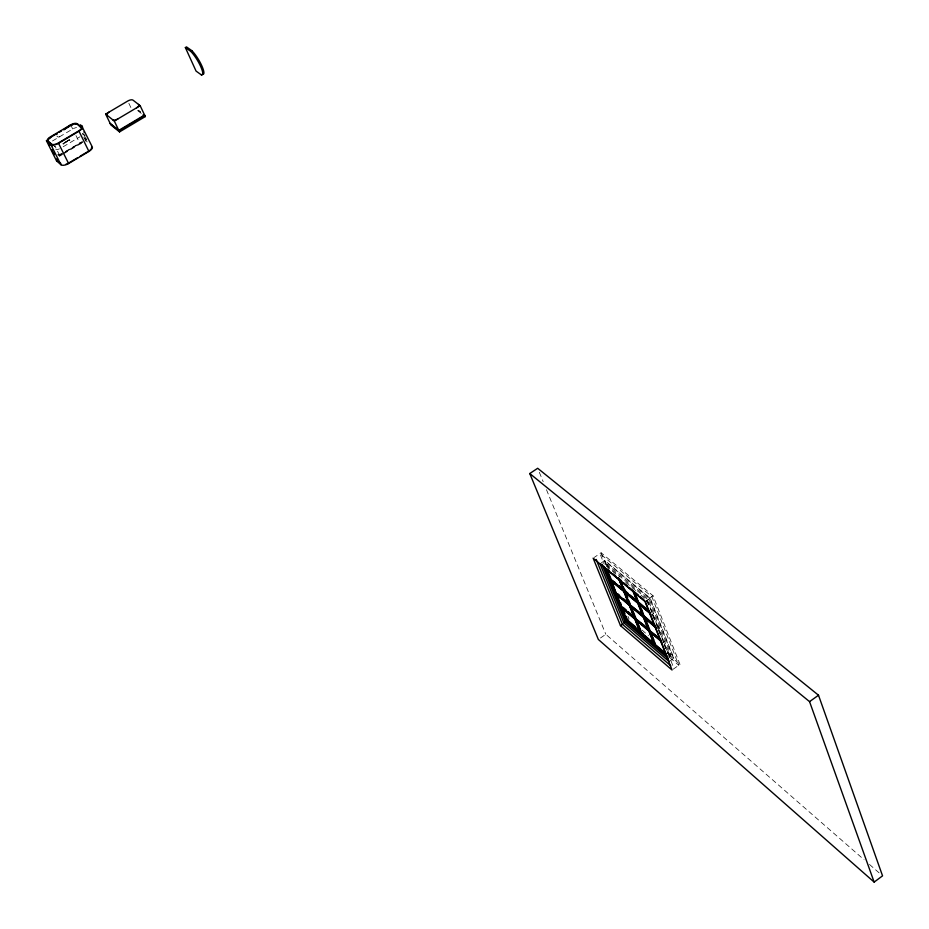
<?xml version="1.0" encoding="UTF-8"?>
<svg xmlns="http://www.w3.org/2000/svg" width="929" height="929" viewBox="0 0 929 929"><rect width="100%" height="100%" fill="white"/><g stroke="black" fill="none" stroke-linecap="round" stroke-linejoin="round"><path stroke-width="0.7" stroke-dasharray="4.64 3.48" d="M63.114 143.902C63.88 141.742 71.73 140.14 69.129 139.814L65.506 141.951M669.054 661.564L673.815 658.231L650.219 598.23L604.779 560.501L601.365 562.823M673.177 669.205L679.993 664.444L653.064 595.779L601.098 552.767L594.281 557.4M668.973 656.35L671.098 654.875L649.174 599.193L606.997 564.124L603.815 566.284M657.302 628.585L658.905 627.47L656.78 625.681M662.772 642.438L664.374 641.335M651.786 614.603L653.401 613.488M652.448 614.87L652.936 614.545L658.22 627.946M653.064 595.779L646.956 599.983L674.024 668.613M645.353 601.574L650.219 598.23M645.934 601.423L649.174 599.193M600.482 637.991L605.824 634.31L864.028 859.685M618.145 577.49L619.748 576.398M69.803 140.593L69.234 139.907L63.126 143.995L69.42 140.267M62.951 143.635L63.602 143.809M63.172 146.759L79.975 136.784M65.506 151.45L82.298 141.487M59.038 155.7A5.423 2.427 -25.8 0 1 59.619 155.329L61.999 153.924M63.184 153.215L79.813 143.345A5.4 2.415 -25.6 0 1 82.367 142.207M59.131 155.886A5.423 2.427 -25.8 0 1 59.711 155.515L64.461 152.693M65.657 151.984L82.53 141.974M59.375 156.362A5.423 2.427 -25.8 0 1 59.955 155.991L62.324 154.574M63.509 153.877L80.138 144.007A5.4 2.415 -25.6 0 1 82.693 142.869M52.454 140.987L72.729 128.992A5.423 2.404 -25.5 0 1 76.55 127.552M69.129 139.814L69.884 140.082M138.433 110.226L140.476 111.817M138.212 110.377L140.418 112.095M137.597 110.551L142.009 113.988M606.022 564.786L648.175 599.867L670.123 655.56M606.161 566.005L617.181 575.19M625.774 582.46L638.142 592.644M640.998 595.129L647.385 600.459L652.715 613.964M82.495 133.37L85.189 135.611M82.739 133.846L84.597 135.483M72.671 128.945L71.01 125.496M657.012 626.251L659.137 628.039M641.997 630.071L648.465 635.587M667.87 652.123L671.098 654.875M667.196 652.588L673.815 658.231M667.672 653.273L673.583 658.394L649.975 598.392L604.547 560.663L606.707 566.04M668.985 655.05L679.993 664.444M669.995 657.755L678.797 665.28L651.844 596.627L599.902 553.579L604.164 564.17M59.607 136.668L59.665 136.714A2.16 1.916 -47.8 0 1 56.913 136.017M869.474 864.446L881.458 874.909M59.619 155.329L55.101 146.283A5.435 2.415 -25.8 0 0 54.509 146.654M83.819 137.12L86.362 142.3M75.981 135.576L79.813 143.345M80.138 144.007L79.906 143.519A5.4 2.415 -25.6 0 1 82.449 142.392M128.864 103.328L131.07 107.961M539.331 472.292L543.175 481.663M546.473 489.699L605.824 634.31M606.997 564.124L608.611 568.142M627.992 616.368L629.061 619.051M604.779 560.501L607.485 567.224M601.098 552.767L606.951 567.329M658.452 628.515L663.689 641.811M664.432 643.692L668.59 654.237M646.735 600.622L648.314 604.628M652.518 615.288L654.097 619.295M658.301 629.955L661.111 636.818M664.096 644.621L665.675 648.616M83.575 134.066A5.446 2.415 -25.5 0 1 82.786 134.902M59.502 148.826A5.458 2.427 -25.8 0 1 55.775 149.708M86.49 139.338A13.749 2.404 58.8 0 1 83.854 134.833M87.152 141.951A13.749 2.392 58.8 0 1 84.365 137.538M86.118 139.245A5.435 2.427 -25.5 0 1 85.758 139.664M54.439 146.515A5.435 2.415 -25.8 0 1 55.032 146.143M61.43 154.284A5.458 2.439 -25.8 0 1 57.865 154.841M61.848 153.529A5.458 2.439 -25.8 0 1 58.121 154.4M85.886 138.769A5.435 2.427 -25.5 0 1 85.526 139.187M86.188 139.385A5.435 2.427 -25.5 0 1 85.828 139.814M61.5 154.423A5.458 2.439 -25.8 0 1 57.935 154.98"/><path stroke-width="1.39" d="M79.836 125.659A9.069 1.579 58.8 0 1 80.811 126.158L81.264 126.53A5.446 2.415 -25.5 0 1 78.651 130.931L58.202 143.043A5.469 2.415 -25.8 0 1 51.606 144.088L47.216 140.291L46.45 140.743L56.553 160.868L60.942 164.735A6.34 2.857 -25.8 0 0 68.618 163.539L88.94 151.45A6.317 2.845 -25.6 0 0 91.948 146.294L81.566 125.705A9.069 1.579 58.8 0 0 80.591 125.206L79.662 125.821A13.749 2.392 58.8 0 0 79.604 126.588M80.591 125.206L80.428 125.369A13.749 2.404 58.8 0 0 80.37 126.135M874.143 882.097L882.55 875.85L818.507 695.229L537.682 468.274L529.774 473.535L598.346 639.466L874.143 882.097L809.554 701.627L529.774 473.535M809.554 701.627L818.507 695.229M661.309 640.905L649.638 630.988L655.328 643.785M640.801 630.524L636.098 618.76L640.859 632.161L643.414 633.613M655.839 627.052L644.157 617.193L649.417 630.431L660.507 639.106M625.124 592.841L629.908 604.791L643.495 616.252L635.146 592.957M603.815 566.284L625.949 621.199L628.027 619.759M623.882 622.848L669.054 661.564L645.353 601.574L600.018 563.74L623.882 622.848L626.216 621.234M620.479 625.635L672.039 670.006L644.923 601.388L593.143 558.166L620.479 625.635L622.697 624.102M630.663 606.672L635.401 618.528L645.272 626.181M635.401 618.528L648.976 630.059L641.765 609.621M606.265 568.699L610.55 579.359L624.416 590.252M618.575 577.85L623.928 591.239L625.519 590.147M621.617 606.823L634.971 618.168L629.699 605L616.333 593.712L621.617 606.823L620.502 602.561M629.908 604.791L642.926 615.044M610.55 579.359L615.149 582.483M616.101 593.143L629.479 604.431L624.172 591.146L610.783 579.928L616.101 593.143L611.259 579.603M56.553 160.868L57.308 160.415M201.361 74.889L202.499 74.204A14.783 3.286 59.2 0 0 201.767 65.692A14.783 3.286 59.2 0 0 191.78 50.607L186.497 46.903L185.359 47.576L196.065 71.092L201.361 74.889A14.783 3.286 59.2 0 0 200.629 66.377A14.783 3.286 59.2 0 0 190.642 51.292L185.359 47.576M144.576 115.01L118.784 130.362L110.133 123.36M144.819 115.533L119.028 130.873L110.377 123.871M119.527 131.906L145.307 116.566L140.163 105.697L133.01 100.146A4.285 1.893 -24.9 0 0 127.761 101.017L105.662 114.104L110.876 124.904L119.527 131.906L114.302 121.049L105.662 114.104M69.489 162.54L77.85 157.57M80.242 156.142L88.603 151.172A5.423 2.439 -25.6 0 0 89.184 150.8M80.811 126.158L81.566 125.705M46.45 140.743L50.828 144.552A6.375 2.822 -25.8 0 0 58.527 143.321L78.977 131.21A6.352 2.81 -25.5 0 0 82.031 126.077M114.302 121.049L140.163 105.697M190.642 51.292L191.78 50.607M56.588 133.799L50.619 137.329A5.446 2.404 -25.8 0 0 47.948 141.742L47.704 141.266A5.446 2.404 -25.8 0 1 50.375 136.853L70.685 124.846A5.435 2.392 -25.5 0 1 77.258 123.778L81.984 127.993L77.258 123.778M58.98 132.394L61.442 131.07M63.822 129.665L70.685 124.846M63.88 129.723L70.952 125.45M143.112 114.848L145.307 116.566M81.171 127.424L77.583 124.44A5.423 2.392 -25.5 0 0 75.423 123.998M607.136 569.059L609.354 570.905M612.687 573.681L616.008 576.456M618.226 578.302L621.547 581.078M623.765 582.924L627.087 585.7M629.305 587.546L632.637 590.321M634.844 592.179L638.177 594.943M640.395 596.801L643.716 599.565M619.271 585.944L623.382 589.392M627.981 593.248L624.845 590.612L623.243 586.594M630.083 595.001L637.399 601.133M638.885 602.375L649.522 611.294M650.103 612.513L638.409 602.712L634.124 591.947M624.59 591.506L638.2 602.921M650.323 613.094L638.629 603.281L643.936 616.624L655.619 626.483M623.928 591.239L637.526 602.642L632.719 590.542M649.661 612.815L637.968 603.014L633.16 590.902M650.95 614.29L638.188 603.583L643.495 616.926L655.177 626.785M617.611 593.689L619.666 595.419M623.777 598.891L628.921 603.235M644.412 616.299L655.038 625.252M630.129 605.36L643.727 616.821M656.466 628.259L643.716 617.495L648.976 630.721L660.658 640.638M623.115 607.369L626.192 609.993M628.248 611.735L633.392 616.09M649.417 630.431L661.088 640.336M621.838 607.38L635.204 618.726L640.429 631.79L627.075 620.386L622.36 608.681M635.622 619.086L649.208 630.617L654.422 643.751L640.859 632.161M661.936 642.113L649.208 631.29L654.422 644.412L666.081 654.388M635.761 627.087L627.539 620.073L625.972 616.159M638.838 629.711L640.894 631.465M651.763 640.743L654.887 643.414M654.852 644.122L666.511 654.086M666.383 654.829L626.552 620.781L605.511 568.548M625.949 621.199L667.916 657.093M668.195 658.731L625.205 621.931L601.911 564.17M670.738 665.779L622.418 624.288L596.197 559.467M47.704 141.266L52.094 145.063A5.469 2.415 -25.8 0 0 52.756 145.412M59.073 161.96L60.826 163.504M52.094 145.063L52.326 145.551A5.469 2.427 -25.8 0 0 52.628 145.748M50.828 144.552L60.942 164.735M52.129 150.08L52.361 150.568A5.435 2.415 -25.8 0 1 52.024 150.033M53.081 151.996L54.381 154.586M58.527 143.321L68.618 163.539M78.977 131.21L88.94 151.45M607.276 569.709L611.027 579.034M617.855 596.012L618.911 598.624M623.359 609.656L624.927 613.558M605.29 567.665L610.121 579.65L623.498 590.879L618.679 578.837M620.56 579.905L622.175 583.923M626.134 593.84L627.725 597.823M628.794 600.482L630.385 604.465M631.662 607.659L635.877 618.203M619.55 578.895L624.369 590.937L637.968 602.34L633.694 591.587M619.655 579.87L623.94 590.577M639.117 602.956L640.696 606.951M644.633 616.856L649.894 630.094M650.114 630.663L653.761 639.849M138.502 104.408A4.308 1.916 -24.9 0 1 136.54 107.857M107.265 115.393A4.297 1.904 -25.1 0 1 109.285 111.956M117.948 118.889A4.32 1.916 -25.1 0 1 112.664 119.736M56.832 134.461A2.16 1.916 -47.8 0 1 57.075 133.962M84.005 131.906A5.446 2.415 -25.5 0 1 84.202 132.51M49.783 145.4A5.435 2.404 -25.8 0 1 49.388 144.552M47.82 141.672A5.446 2.404 -25.8 0 1 47.809 140.325M48.006 139.931A5.446 2.404 -25.8 0 1 49.574 138.27M50.12 137.875A5.446 2.404 -25.8 0 1 50.712 137.504M82.426 128.69A5.446 2.415 -25.5 0 0 82.286 128.411A5.446 2.415 -25.5 0 0 82.205 128.237M72.265 124.858A5.423 2.392 -25.5 0 1 72.915 124.591M91.553 147.27A5.423 2.439 -25.6 0 1 91.46 148.338M90.984 149.151A5.423 2.439 -25.6 0 1 90.636 149.569M90.206 149.987A5.423 2.439 -25.6 0 1 89.73 150.405M68.293 163.26A5.435 2.45 -25.8 0 1 67.678 163.597M67.027 163.91A5.435 2.45 -25.8 0 1 65.715 164.398M71.545 124.985A5.423 2.392 -25.5 0 1 72.834 124.416M74.123 124.021A5.423 2.392 -25.5 0 1 77.502 124.265M81.74 127.505A5.446 2.415 -25.5 0 1 82.124 128.713M57.099 160.171A5.423 2.427 -25.8 0 1 56.948 159.196M57.075 159.939A5.423 2.427 -25.8 0 1 56.727 159.405M52.442 150.707A5.435 2.415 -25.8 0 1 52.094 150.173M56.983 159.765A5.423 2.427 -25.8 0 1 56.634 159.231M623.731 591.448L610.353 580.219L615.672 593.434L629.049 604.721L623.731 591.448M637.759 603.223L624.16 591.808L629.479 605.093L643.065 616.554L637.759 603.223M629.27 605.29L615.904 594.003L621.187 607.113L634.542 618.459L629.27 605.29M643.286 617.123L629.699 605.65L634.971 618.83L648.547 630.361L643.286 617.123M634.762 619.028L621.408 607.671L626.645 620.688L640 632.092L634.762 619.028M648.767 630.919L635.192 619.388L640.429 632.452L653.993 644.052L648.767 630.919"/></g></svg>
